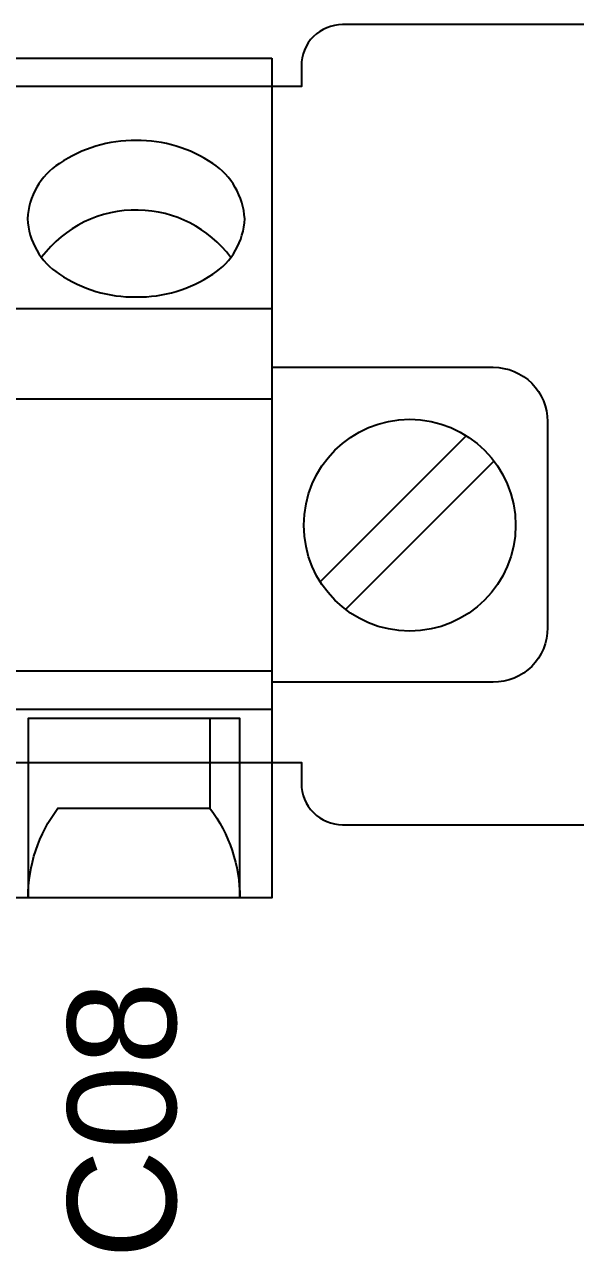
# Model space of a CAD drawing. Extents: x 1 to 47, y 1 to 35.
# Drawn here: x 41.407 to 41.806, y 13.306 to 14.195 of the extents above; entities that cross this region are included whole.
import ezdxf

# ---------------------------------------------------------------- set-up
doc = ezdxf.new("R2010")
doc.units = 0
doc.header["$MEASUREMENT"] = 0
for name, color, linetype in [('4_01__0-__EMPTY', 7, 'CONTINUOUS'), ('4_03__B-___3__DI___4__DO__', 7, 'CONTINUOUS'), ('4_04__1-___4__DI___4__DO__', 7, 'CONTINUOUS'), ('4_05__C-___4__DI___4__DO__', 7, 'CONTINUOUS'), ('4_06__D-___4__DI___3__DO__', 7, 'CONTINUOUS'), ('4_07__2A___8__FORM_A_DO', 7, 'CONTINUOUS'), ('4_08__2B___8__FORM_B_DO', 7, 'CONTINUOUS'), ('4_09__2C___8__DO__6__FORM_', 7, 'CONTINUOUS'), ('4_10__2D___8__DO__2__FORM_', 7, 'CONTINUOUS'), ('4_11__2G___8__DO__4__FORM_', 7, 'CONTINUOUS'), ('4_12__3-___8__DI', 7, 'CONTINUOUS'), ('4_13__4-___14__DI', 7, 'CONTINUOUS'), ('4_14__5-___8__AI', 7, 'CONTINUOUS'), ('4_15__6-___4__AI____4__AO', 7, 'CONTINUOUS')]:
    doc.layers.add(name, color=color, linetype=linetype)
doc.styles.add('ARIAL', font='arial.ttf')

msp = doc.modelspace()

# ---------------------------------------------------------------- linework, layer by layer
at = {"layer": '4_01__0-__EMPTY'}
for points in [[(42.53268, 14.19507), (41.63745, 14.19507, 0.414214), (41.60757, 14.16519), (41.60757, 14.15007), (41.36757, 14.15007), (41.36757, 14.16519, 0.414214), (41.33768, 14.19507), (40.37245, 14.19507, 0.414214)], [(40.37245, 13.61507), (41.33768, 13.61507, 0.414214), (41.36757, 13.64496), (41.36757, 13.66007), (41.60757, 13.66007), (41.60757, 13.64496, 0.414214), (41.63745, 13.61507), (42.53268, 13.61507, 0.414214)]]:
    msp.add_lwpolyline(points, format="xyb", dxfattribs=at)
at = {"layer": '4_03__B-___3__DI___4__DO__'}
msp.add_lwpolyline([(41.58617, 14.17076), (41.58617, 13.56205), (39.98617, 13.56205), (39.98617, 14.17076)], close=True, dxfattribs=at)
msp.add_lwpolyline([(41.54342, 14.09434, 0.154167), (41.48774, 14.11093, 0.154167), (41.43206, 14.09434, 0.244062), (41.409, 14.05429, 0.244061), (41.43206, 14.01424, 0.154167), (41.48774, 13.99765, 0.154167), (41.54342, 14.01424, 0.24406), (41.56648, 14.05429, 0.236767)], format="xyb", close=True, dxfattribs=at)
for points in [[(41.55655, 14.02646, 0.005828), (41.55626, 14.02638, 0.231198), (41.48932, 14.06063, 0.240907), (41.41922, 14.02638, 0.001746), (41.41909, 14.02625)], [(41.58617, 13.94662), (41.7468, 13.94662, -0.414214), (41.78617, 13.90725), (41.78617, 13.75767, -0.414214), (41.7468, 13.71831), (41.58617, 13.71831)], [(41.54128, 13.69213), (41.54128, 13.627, -0.162987), (41.56294, 13.562), (41.56294, 13.69213), (41.40939, 13.69213), (41.40939, 13.56205, -0.162853), (41.43105, 13.627), (41.54128, 13.627)]]:
    msp.add_lwpolyline(points, format="xyb", dxfattribs=at)
for points in [[(39.98617, 13.98917), (41.58617, 13.98917)], [(39.98617, 13.92373), (41.58617, 13.92373)], [(41.62129, 13.79112), (41.72722, 13.89703)], [(41.63967, 13.77108), (41.74726, 13.87865)], [(39.98617, 13.72663), (41.58617, 13.72663)], [(39.98617, 13.6988), (41.58617, 13.6988)]]:
    msp.add_lwpolyline(points, dxfattribs=at)
msp.add_circle((41.68617, 13.83216), 0.07677, dxfattribs=at)
at = {"layer": '4_04__1-___4__DI___4__DO__'}
msp.add_lwpolyline([(41.58617, 14.17076), (41.58617, 13.56205), (39.98617, 13.56205), (39.98617, 14.17076)], close=True, dxfattribs=at)
msp.add_lwpolyline([(41.54342, 14.09434, 0.154167), (41.48774, 14.11093, 0.154167), (41.43206, 14.09434, 0.244062), (41.409, 14.05429, 0.244061), (41.43206, 14.01424, 0.154167), (41.48774, 13.99765, 0.154167), (41.54342, 14.01424, 0.24406), (41.56648, 14.05429, 0.236767)], format="xyb", close=True, dxfattribs=at)
for points in [[(41.55655, 14.02646, 0.005828), (41.55626, 14.02638, 0.231198), (41.48932, 14.06063, 0.240907), (41.41922, 14.02638, 0.001746), (41.41909, 14.02625)], [(41.58617, 13.94662), (41.7468, 13.94662, -0.414214), (41.78617, 13.90725), (41.78617, 13.75767, -0.414214), (41.7468, 13.71831), (41.58617, 13.71831)], [(41.54128, 13.69213), (41.54128, 13.627, -0.162987), (41.56294, 13.562), (41.56294, 13.69213), (41.40939, 13.69213), (41.40939, 13.56205, -0.162853), (41.43105, 13.627), (41.54128, 13.627)]]:
    msp.add_lwpolyline(points, format="xyb", dxfattribs=at)
for points in [[(39.98617, 13.98917), (41.58617, 13.98917)], [(39.98617, 13.92373), (41.58617, 13.92373)], [(41.62129, 13.79112), (41.72722, 13.89703)], [(41.63967, 13.77108), (41.74726, 13.87865)], [(39.98617, 13.72663), (41.58617, 13.72663)], [(39.98617, 13.6988), (41.58617, 13.6988)]]:
    msp.add_lwpolyline(points, dxfattribs=at)
msp.add_circle((41.68617, 13.83216), 0.07677, dxfattribs=at)
at = {"layer": '4_05__C-___4__DI___4__DO__'}
msp.add_lwpolyline([(41.58617, 14.17076), (41.58617, 13.56205), (39.98617, 13.56205), (39.98617, 14.17076)], close=True, dxfattribs=at)
msp.add_lwpolyline([(41.54342, 14.09434, 0.154167), (41.48774, 14.11093, 0.154167), (41.43206, 14.09434, 0.244062), (41.409, 14.05429, 0.244061), (41.43206, 14.01424, 0.154167), (41.48774, 13.99765, 0.154167), (41.54342, 14.01424, 0.24406), (41.56648, 14.05429, 0.236767)], format="xyb", close=True, dxfattribs=at)
for points in [[(41.55655, 14.02646, 0.005828), (41.55626, 14.02638, 0.231198), (41.48932, 14.06063, 0.240907), (41.41922, 14.02638, 0.001746), (41.41909, 14.02625)], [(41.58617, 13.94662), (41.7468, 13.94662, -0.414214), (41.78617, 13.90725), (41.78617, 13.75767, -0.414214), (41.7468, 13.71831), (41.58617, 13.71831)], [(41.54128, 13.69213), (41.54128, 13.627, -0.162987), (41.56294, 13.562), (41.56294, 13.69213), (41.40939, 13.69213), (41.40939, 13.56205, -0.162853), (41.43105, 13.627), (41.54128, 13.627)]]:
    msp.add_lwpolyline(points, format="xyb", dxfattribs=at)
for points in [[(39.98617, 13.98917), (41.58617, 13.98917)], [(39.98617, 13.92373), (41.58617, 13.92373)], [(41.62129, 13.79112), (41.72722, 13.89703)], [(41.63967, 13.77108), (41.74726, 13.87865)], [(39.98617, 13.72663), (41.58617, 13.72663)], [(39.98617, 13.6988), (41.58617, 13.6988)]]:
    msp.add_lwpolyline(points, dxfattribs=at)
msp.add_circle((41.68617, 13.83216), 0.07677, dxfattribs=at)
at = {"layer": '4_06__D-___4__DI___3__DO__'}
msp.add_lwpolyline([(41.58617, 14.17076), (41.58617, 13.56205), (39.98617, 13.56205), (39.98617, 14.17076)], close=True, dxfattribs=at)
msp.add_lwpolyline([(41.54342, 14.09434, 0.154167), (41.48774, 14.11093, 0.154167), (41.43206, 14.09434, 0.244062), (41.409, 14.05429, 0.244061), (41.43206, 14.01424, 0.154167), (41.48774, 13.99765, 0.154167), (41.54342, 14.01424, 0.24406), (41.56648, 14.05429, 0.236767)], format="xyb", close=True, dxfattribs=at)
for points in [[(41.55655, 14.02646, 0.005828), (41.55626, 14.02638, 0.231198), (41.48932, 14.06063, 0.240907), (41.41922, 14.02638, 0.001746), (41.41909, 14.02625)], [(41.58617, 13.94662), (41.7468, 13.94662, -0.414214), (41.78617, 13.90725), (41.78617, 13.75767, -0.414214), (41.7468, 13.71831), (41.58617, 13.71831)], [(41.54128, 13.69213), (41.54128, 13.627, -0.162987), (41.56294, 13.562), (41.56294, 13.69213), (41.40939, 13.69213), (41.40939, 13.56205, -0.162853), (41.43105, 13.627), (41.54128, 13.627)]]:
    msp.add_lwpolyline(points, format="xyb", dxfattribs=at)
for points in [[(39.98617, 13.98917), (41.58617, 13.98917)], [(39.98617, 13.92373), (41.58617, 13.92373)], [(41.62129, 13.79112), (41.72722, 13.89703)], [(41.63967, 13.77108), (41.74726, 13.87865)], [(39.98617, 13.72663), (41.58617, 13.72663)], [(39.98617, 13.6988), (41.58617, 13.6988)]]:
    msp.add_lwpolyline(points, dxfattribs=at)
msp.add_circle((41.68617, 13.83216), 0.07677, dxfattribs=at)
at = {"layer": '4_07__2A___8__FORM_A_DO'}
msp.add_lwpolyline([(41.58617, 14.17076), (41.58617, 13.56205), (39.98617, 13.56205), (39.98617, 14.17076)], close=True, dxfattribs=at)
msp.add_lwpolyline([(41.54342, 14.09434, 0.154167), (41.48774, 14.11093, 0.154167), (41.43206, 14.09434, 0.244062), (41.409, 14.05429, 0.244061), (41.43206, 14.01424, 0.154167), (41.48774, 13.99765, 0.154167), (41.54342, 14.01424, 0.24406), (41.56648, 14.05429, 0.236767)], format="xyb", close=True, dxfattribs=at)
for points in [[(41.55655, 14.02646, 0.005828), (41.55626, 14.02638, 0.231198), (41.48932, 14.06063, 0.240907), (41.41922, 14.02638, 0.001746), (41.41909, 14.02625)], [(41.58617, 13.94662), (41.7468, 13.94662, -0.414214), (41.78617, 13.90725), (41.78617, 13.75767, -0.414214), (41.7468, 13.71831), (41.58617, 13.71831)], [(41.54128, 13.69213), (41.54128, 13.627, -0.162987), (41.56294, 13.562), (41.56294, 13.69213), (41.40939, 13.69213), (41.40939, 13.56205, -0.162853), (41.43105, 13.627), (41.54128, 13.627)]]:
    msp.add_lwpolyline(points, format="xyb", dxfattribs=at)
for points in [[(39.98617, 13.98917), (41.58617, 13.98917)], [(39.98617, 13.92373), (41.58617, 13.92373)], [(41.62129, 13.79112), (41.72722, 13.89703)], [(41.63967, 13.77108), (41.74726, 13.87865)], [(39.98617, 13.72663), (41.58617, 13.72663)], [(39.98617, 13.6988), (41.58617, 13.6988)]]:
    msp.add_lwpolyline(points, dxfattribs=at)
msp.add_circle((41.68617, 13.83216), 0.07677, dxfattribs=at)
at = {"layer": '4_08__2B___8__FORM_B_DO'}
msp.add_lwpolyline([(41.58617, 14.17076), (41.58617, 13.56205), (39.98617, 13.56205), (39.98617, 14.17076)], close=True, dxfattribs=at)
msp.add_lwpolyline([(41.54342, 14.09434, 0.154167), (41.48774, 14.11093, 0.154167), (41.43206, 14.09434, 0.244062), (41.409, 14.05429, 0.244061), (41.43206, 14.01424, 0.154167), (41.48774, 13.99765, 0.154167), (41.54342, 14.01424, 0.24406), (41.56648, 14.05429, 0.236767)], format="xyb", close=True, dxfattribs=at)
for points in [[(41.55655, 14.02646, 0.005828), (41.55626, 14.02638, 0.231198), (41.48932, 14.06063, 0.240907), (41.41922, 14.02638, 0.001746), (41.41909, 14.02625)], [(41.58617, 13.94662), (41.7468, 13.94662, -0.414214), (41.78617, 13.90725), (41.78617, 13.75767, -0.414214), (41.7468, 13.71831), (41.58617, 13.71831)], [(41.54128, 13.69213), (41.54128, 13.627, -0.162987), (41.56294, 13.562), (41.56294, 13.69213), (41.40939, 13.69213), (41.40939, 13.56205, -0.162853), (41.43105, 13.627), (41.54128, 13.627)]]:
    msp.add_lwpolyline(points, format="xyb", dxfattribs=at)
for points in [[(39.98617, 13.98917), (41.58617, 13.98917)], [(39.98617, 13.92373), (41.58617, 13.92373)], [(41.62129, 13.79112), (41.72722, 13.89703)], [(41.63967, 13.77108), (41.74726, 13.87865)], [(39.98617, 13.72663), (41.58617, 13.72663)], [(39.98617, 13.6988), (41.58617, 13.6988)]]:
    msp.add_lwpolyline(points, dxfattribs=at)
msp.add_circle((41.68617, 13.83216), 0.07677, dxfattribs=at)
at = {"layer": '4_09__2C___8__DO__6__FORM_'}
msp.add_lwpolyline([(41.58617, 14.17076), (41.58617, 13.56205), (39.98617, 13.56205), (39.98617, 14.17076)], close=True, dxfattribs=at)
msp.add_lwpolyline([(41.54342, 14.09434, 0.154167), (41.48774, 14.11093, 0.154167), (41.43206, 14.09434, 0.244062), (41.409, 14.05429, 0.244061), (41.43206, 14.01424, 0.154167), (41.48774, 13.99765, 0.154167), (41.54342, 14.01424, 0.24406), (41.56648, 14.05429, 0.236767)], format="xyb", close=True, dxfattribs=at)
for points in [[(41.55655, 14.02646, 0.005828), (41.55626, 14.02638, 0.231198), (41.48932, 14.06063, 0.240907), (41.41922, 14.02638, 0.001746), (41.41909, 14.02625)], [(41.58617, 13.94662), (41.7468, 13.94662, -0.414214), (41.78617, 13.90725), (41.78617, 13.75767, -0.414214), (41.7468, 13.71831), (41.58617, 13.71831)], [(41.54128, 13.69213), (41.54128, 13.627, -0.162987), (41.56294, 13.562), (41.56294, 13.69213), (41.40939, 13.69213), (41.40939, 13.56205, -0.162853), (41.43105, 13.627), (41.54128, 13.627)]]:
    msp.add_lwpolyline(points, format="xyb", dxfattribs=at)
for points in [[(39.98617, 13.98917), (41.58617, 13.98917)], [(39.98617, 13.92373), (41.58617, 13.92373)], [(41.62129, 13.79112), (41.72722, 13.89703)], [(41.63967, 13.77108), (41.74726, 13.87865)], [(39.98617, 13.72663), (41.58617, 13.72663)], [(39.98617, 13.6988), (41.58617, 13.6988)]]:
    msp.add_lwpolyline(points, dxfattribs=at)
msp.add_circle((41.68617, 13.83216), 0.07677, dxfattribs=at)
at = {"layer": '4_10__2D___8__DO__2__FORM_'}
msp.add_lwpolyline([(41.58617, 14.17076), (41.58617, 13.56205), (39.98617, 13.56205), (39.98617, 14.17076)], close=True, dxfattribs=at)
msp.add_lwpolyline([(41.54342, 14.09434, 0.154167), (41.48774, 14.11093, 0.154167), (41.43206, 14.09434, 0.244062), (41.409, 14.05429, 0.244061), (41.43206, 14.01424, 0.154167), (41.48774, 13.99765, 0.154167), (41.54342, 14.01424, 0.24406), (41.56648, 14.05429, 0.236767)], format="xyb", close=True, dxfattribs=at)
for points in [[(41.55655, 14.02646, 0.005828), (41.55626, 14.02638, 0.231198), (41.48932, 14.06063, 0.240907), (41.41922, 14.02638, 0.001746), (41.41909, 14.02625)], [(41.58617, 13.94662), (41.7468, 13.94662, -0.414214), (41.78617, 13.90725), (41.78617, 13.75767, -0.414214), (41.7468, 13.71831), (41.58617, 13.71831)], [(41.54128, 13.69213), (41.54128, 13.627, -0.162987), (41.56294, 13.562), (41.56294, 13.69213), (41.40939, 13.69213), (41.40939, 13.56205, -0.162853), (41.43105, 13.627), (41.54128, 13.627)]]:
    msp.add_lwpolyline(points, format="xyb", dxfattribs=at)
for points in [[(39.98617, 13.98917), (41.58617, 13.98917)], [(39.98617, 13.92373), (41.58617, 13.92373)], [(41.62129, 13.79112), (41.72722, 13.89703)], [(41.63967, 13.77108), (41.74726, 13.87865)], [(39.98617, 13.72663), (41.58617, 13.72663)], [(39.98617, 13.6988), (41.58617, 13.6988)]]:
    msp.add_lwpolyline(points, dxfattribs=at)
msp.add_circle((41.68617, 13.83216), 0.07677, dxfattribs=at)
at = {"layer": '4_11__2G___8__DO__4__FORM_'}
msp.add_lwpolyline([(41.58617, 14.17076), (41.58617, 13.56205), (39.98617, 13.56205), (39.98617, 14.17076)], close=True, dxfattribs=at)
msp.add_lwpolyline([(41.54342, 14.09434, 0.154167), (41.48774, 14.11093, 0.154167), (41.43206, 14.09434, 0.244062), (41.409, 14.05429, 0.244061), (41.43206, 14.01424, 0.154167), (41.48774, 13.99765, 0.154167), (41.54342, 14.01424, 0.24406), (41.56648, 14.05429, 0.236767)], format="xyb", close=True, dxfattribs=at)
for points in [[(41.55655, 14.02646, 0.005828), (41.55626, 14.02638, 0.231198), (41.48932, 14.06063, 0.240907), (41.41922, 14.02638, 0.001746), (41.41909, 14.02625)], [(41.58617, 13.94662), (41.7468, 13.94662, -0.414214), (41.78617, 13.90725), (41.78617, 13.75767, -0.414214), (41.7468, 13.71831), (41.58617, 13.71831)], [(41.54128, 13.69213), (41.54128, 13.627, -0.162987), (41.56294, 13.562), (41.56294, 13.69213), (41.40939, 13.69213), (41.40939, 13.56205, -0.162853), (41.43105, 13.627), (41.54128, 13.627)]]:
    msp.add_lwpolyline(points, format="xyb", dxfattribs=at)
for points in [[(39.98617, 13.98917), (41.58617, 13.98917)], [(39.98617, 13.92373), (41.58617, 13.92373)], [(41.62129, 13.79112), (41.72722, 13.89703)], [(41.63967, 13.77108), (41.74726, 13.87865)], [(39.98617, 13.72663), (41.58617, 13.72663)], [(39.98617, 13.6988), (41.58617, 13.6988)]]:
    msp.add_lwpolyline(points, dxfattribs=at)
msp.add_circle((41.68617, 13.83216), 0.07677, dxfattribs=at)
at = {"layer": '4_12__3-___8__DI'}
msp.add_lwpolyline([(41.58617, 14.17076), (41.58617, 13.56205), (39.98617, 13.56205), (39.98617, 14.17076)], close=True, dxfattribs=at)
msp.add_lwpolyline([(41.54342, 14.09434, 0.154167), (41.48774, 14.11093, 0.154167), (41.43206, 14.09434, 0.244062), (41.409, 14.05429, 0.244061), (41.43206, 14.01424, 0.154167), (41.48774, 13.99765, 0.154167), (41.54342, 14.01424, 0.24406), (41.56648, 14.05429, 0.236767)], format="xyb", close=True, dxfattribs=at)
for points in [[(41.55655, 14.02646, 0.005828), (41.55626, 14.02638, 0.231198), (41.48932, 14.06063, 0.240907), (41.41922, 14.02638, 0.001746), (41.41909, 14.02625)], [(41.58617, 13.94662), (41.7468, 13.94662, -0.414214), (41.78617, 13.90725), (41.78617, 13.75767, -0.414214), (41.7468, 13.71831), (41.58617, 13.71831)], [(41.54128, 13.69213), (41.54128, 13.627, -0.162987), (41.56294, 13.562), (41.56294, 13.69213), (41.40939, 13.69213), (41.40939, 13.56205, -0.162853), (41.43105, 13.627), (41.54128, 13.627)]]:
    msp.add_lwpolyline(points, format="xyb", dxfattribs=at)
for points in [[(39.98617, 13.98917), (41.58617, 13.98917)], [(39.98617, 13.92373), (41.58617, 13.92373)], [(41.62129, 13.79112), (41.72722, 13.89703)], [(41.63967, 13.77108), (41.74726, 13.87865)], [(39.98617, 13.72663), (41.58617, 13.72663)], [(39.98617, 13.6988), (41.58617, 13.6988)]]:
    msp.add_lwpolyline(points, dxfattribs=at)
msp.add_circle((41.68617, 13.83216), 0.07677, dxfattribs=at)
at = {"layer": '4_13__4-___14__DI'}
msp.add_lwpolyline([(41.58617, 14.17076), (41.58617, 13.56205), (39.98617, 13.56205), (39.98617, 14.17076)], close=True, dxfattribs=at)
msp.add_lwpolyline([(41.54342, 14.09434, 0.154167), (41.48774, 14.11093, 0.154167), (41.43206, 14.09434, 0.244062), (41.409, 14.05429, 0.244061), (41.43206, 14.01424, 0.154167), (41.48774, 13.99765, 0.154167), (41.54342, 14.01424, 0.24406), (41.56648, 14.05429, 0.236767)], format="xyb", close=True, dxfattribs=at)
for points in [[(41.55655, 14.02646, 0.005828), (41.55626, 14.02638, 0.231198), (41.48932, 14.06063, 0.240907), (41.41922, 14.02638, 0.001746), (41.41909, 14.02625)], [(41.58617, 13.94662), (41.7468, 13.94662, -0.414214), (41.78617, 13.90725), (41.78617, 13.75767, -0.414214), (41.7468, 13.71831), (41.58617, 13.71831)], [(41.54128, 13.69213), (41.54128, 13.627, -0.162987), (41.56294, 13.562), (41.56294, 13.69213), (41.40939, 13.69213), (41.40939, 13.56205, -0.162853), (41.43105, 13.627), (41.54128, 13.627)]]:
    msp.add_lwpolyline(points, format="xyb", dxfattribs=at)
for points in [[(39.98617, 13.98917), (41.58617, 13.98917)], [(39.98617, 13.92373), (41.58617, 13.92373)], [(41.62129, 13.79112), (41.72722, 13.89703)], [(41.63967, 13.77108), (41.74726, 13.87865)], [(39.98617, 13.72663), (41.58617, 13.72663)], [(39.98617, 13.6988), (41.58617, 13.6988)]]:
    msp.add_lwpolyline(points, dxfattribs=at)
msp.add_circle((41.68617, 13.83216), 0.07677, dxfattribs=at)
at = {"layer": '4_14__5-___8__AI'}
msp.add_lwpolyline([(41.58617, 14.17076), (41.58617, 13.56205), (39.98617, 13.56205), (39.98617, 14.17076)], close=True, dxfattribs=at)
msp.add_lwpolyline([(41.54342, 14.09434, 0.154167), (41.48774, 14.11093, 0.154167), (41.43206, 14.09434, 0.244062), (41.409, 14.05429, 0.244061), (41.43206, 14.01424, 0.154167), (41.48774, 13.99765, 0.154167), (41.54342, 14.01424, 0.24406), (41.56648, 14.05429, 0.236767)], format="xyb", close=True, dxfattribs=at)
for points in [[(41.55655, 14.02646, 0.005828), (41.55626, 14.02638, 0.231198), (41.48932, 14.06063, 0.240907), (41.41922, 14.02638, 0.001746), (41.41909, 14.02625)], [(41.58617, 13.94662), (41.7468, 13.94662, -0.414214), (41.78617, 13.90725), (41.78617, 13.75767, -0.414214), (41.7468, 13.71831), (41.58617, 13.71831)], [(41.54128, 13.69213), (41.54128, 13.627, -0.162987), (41.56294, 13.562), (41.56294, 13.69213), (41.40939, 13.69213), (41.40939, 13.56205, -0.162853), (41.43105, 13.627), (41.54128, 13.627)]]:
    msp.add_lwpolyline(points, format="xyb", dxfattribs=at)
for points in [[(39.98617, 13.98917), (41.58617, 13.98917)], [(39.98617, 13.92373), (41.58617, 13.92373)], [(41.62129, 13.79112), (41.72722, 13.89703)], [(41.63967, 13.77108), (41.74726, 13.87865)], [(39.98617, 13.72663), (41.58617, 13.72663)], [(39.98617, 13.6988), (41.58617, 13.6988)]]:
    msp.add_lwpolyline(points, dxfattribs=at)
msp.add_circle((41.68617, 13.83216), 0.07677, dxfattribs=at)
at = {"layer": '4_15__6-___4__AI____4__AO'}
msp.add_lwpolyline([(41.58617, 14.17076), (41.58617, 13.56205), (39.98617, 13.56205), (39.98617, 14.17076)], close=True, dxfattribs=at)
msp.add_lwpolyline([(41.54342, 14.09434, 0.154167), (41.48774, 14.11093, 0.154167), (41.43206, 14.09434, 0.244062), (41.409, 14.05429, 0.244061), (41.43206, 14.01424, 0.154167), (41.48774, 13.99765, 0.154167), (41.54342, 14.01424, 0.24406), (41.56648, 14.05429, 0.236767)], format="xyb", close=True, dxfattribs=at)
for points in [[(41.55655, 14.02646, 0.005828), (41.55626, 14.02638, 0.231198), (41.48932, 14.06063, 0.240907), (41.41922, 14.02638, 0.001746), (41.41909, 14.02625)], [(41.58617, 13.94662), (41.7468, 13.94662, -0.414214), (41.78617, 13.90725), (41.78617, 13.75767, -0.414214), (41.7468, 13.71831), (41.58617, 13.71831)], [(41.54128, 13.69213), (41.54128, 13.627, -0.162987), (41.56294, 13.562), (41.56294, 13.69213), (41.40939, 13.69213), (41.40939, 13.56205, -0.162853), (41.43105, 13.627), (41.54128, 13.627)]]:
    msp.add_lwpolyline(points, format="xyb", dxfattribs=at)
for points in [[(39.98617, 13.98917), (41.58617, 13.98917)], [(39.98617, 13.92373), (41.58617, 13.92373)], [(41.62129, 13.79112), (41.72722, 13.89703)], [(41.63967, 13.77108), (41.74726, 13.87865)], [(39.98617, 13.72663), (41.58617, 13.72663)], [(39.98617, 13.6988), (41.58617, 13.6988)]]:
    msp.add_lwpolyline(points, dxfattribs=at)
msp.add_circle((41.68617, 13.83216), 0.07677, dxfattribs=at)

# ---------------------------------------------------------------- texts
at = {"layer": '4_01__0-__EMPTY', "style": 'ARIAL'}
msp.add_text('C08', height=0.078667, rotation=90, dxfattribs=at).set_placement((41.51668, 13.30012))
at = {"layer": '4_03__B-___3__DI___4__DO__', "style": 'ARIAL'}
msp.add_text('C08', height=0.078667, rotation=90, dxfattribs=at).set_placement((41.51668, 13.30012))
at = {"layer": '4_04__1-___4__DI___4__DO__', "style": 'ARIAL'}
msp.add_text('C08', height=0.078667, rotation=90, dxfattribs=at).set_placement((41.51668, 13.30012))
at = {"layer": '4_05__C-___4__DI___4__DO__', "style": 'ARIAL'}
msp.add_text('C08', height=0.078667, rotation=90, dxfattribs=at).set_placement((41.51668, 13.30012))
at = {"layer": '4_06__D-___4__DI___3__DO__', "style": 'ARIAL'}
msp.add_text('C08', height=0.078667, rotation=90, dxfattribs=at).set_placement((41.51668, 13.30012))
at = {"layer": '4_07__2A___8__FORM_A_DO', "style": 'ARIAL'}
msp.add_text('C08', height=0.078667, rotation=90, dxfattribs=at).set_placement((41.51668, 13.30012))
at = {"layer": '4_08__2B___8__FORM_B_DO', "style": 'ARIAL'}
msp.add_text('C08', height=0.078667, rotation=90, dxfattribs=at).set_placement((41.51668, 13.30012))
at = {"layer": '4_09__2C___8__DO__6__FORM_', "style": 'ARIAL'}
msp.add_text('C08', height=0.078667, rotation=90, dxfattribs=at).set_placement((41.51668, 13.30012))
at = {"layer": '4_10__2D___8__DO__2__FORM_', "style": 'ARIAL'}
msp.add_text('C08', height=0.078667, rotation=90, dxfattribs=at).set_placement((41.51668, 13.30012))
at = {"layer": '4_11__2G___8__DO__4__FORM_', "style": 'ARIAL'}
msp.add_text('C08', height=0.078667, rotation=90, dxfattribs=at).set_placement((41.51668, 13.30012))
at = {"layer": '4_12__3-___8__DI', "style": 'ARIAL'}
msp.add_text('C08', height=0.078667, rotation=90, dxfattribs=at).set_placement((41.51668, 13.30012))
at = {"layer": '4_13__4-___14__DI', "style": 'ARIAL'}
msp.add_text('C08', height=0.078667, rotation=90, dxfattribs=at).set_placement((41.51668, 13.30012))
at = {"layer": '4_14__5-___8__AI', "style": 'ARIAL'}
msp.add_text('C08', height=0.078667, rotation=90, dxfattribs=at).set_placement((41.51668, 13.30012))
at = {"layer": '4_15__6-___4__AI____4__AO', "style": 'ARIAL'}
msp.add_text('C08', height=0.078667, rotation=90, dxfattribs=at).set_placement((41.51668, 13.30012))

doc.saveas('drawing.dxf')
